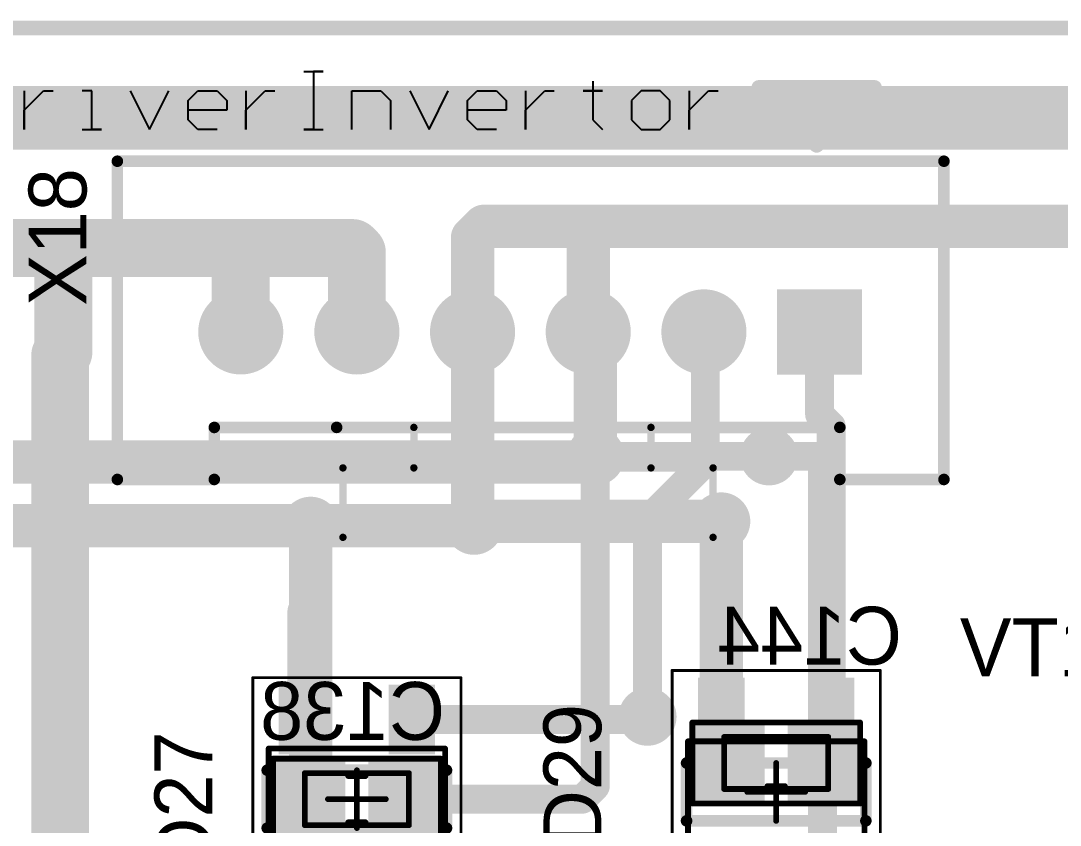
# Model space of a CAD drawing. Header units: millimetres. Extents: x 29 to 180, y 30 to 200.
# Drawn here: x 62.76 to 80.74, y 186.22 to 200.13 of the extents above; entities that cross this region are included whole.
import ezdxf

# ---------------------------------------------------------------- set-up
doc = ezdxf.new("R2010")
doc.units = ezdxf.units.MM
for name, color, linetype in [('BottomLayer', 5, 'Continuous'), ('BottomOverlay', 54, 'Continuous'), ('BottomPaste', 16, 'Continuous'), ('BottomSolder', 6, 'Continuous'), ('Mechanical1', 6, 'Continuous'), ('Mechanical13', 56, 'Continuous'), ('Mechanical15', 56, 'Continuous'), ('MultiLayer', 9, 'Continuous'), ('PadHoleLayer', 156, 'Continuous'), ('TopLayer', 1, 'Continuous'), ('TopOverlay', 2, 'Continuous'), ('TopPaste', 8, 'Continuous'), ('TopSolder', 216, 'Continuous'), ('ViaHoleLayer', 16, 'Continuous')]:
    doc.layers.add(name, color=color, linetype=linetype)

# ---------------------------------------------------------------- blocks, each defined once
blk = doc.blocks.new('SMD_C_0603_B_331')
at = {"layer": 'BottomLayer'}
for points in [[(-1.3, 0.55), (-1.3, -0.55), (-0.3, 0.55), (-0.3, -0.55)], [(0.3, 0.55), (0.3, -0.55), (1.3, 0.55), (1.3, -0.55)]]:
    blk.add_solid(points, dxfattribs=at)
at = {"layer": 'BottomOverlay', "const_width": 0.1}
for points in [[(-1.45, 0.7), (-1.45, -0.7)], [(1.45, 0.7), (-1.45, 0.7)], [(1.45, 0.7), (1.45, -0.7)], [(0.15, 0.4), (-0.15, 0.4)], [(0.15, -0.4), (-0.15, -0.4)], [(1.45, -0.7), (-1.45, -0.7)]]:
    blk.add_lwpolyline(points, dxfattribs=at)
at = {"layer": 'BottomOverlay', "const_width": 0.05}
for points in [[(-1.475, 0.7, 1), (-1.425, 0.7, 1)], [(-1.475, 0.7, 1), (-1.425, 0.7, 1)], [(1.425, 0.7, 1), (1.475, 0.7, 1)], [(1.425, 0.7, 1), (1.475, 0.7, 1)], [(-0.175, 0.4, 1), (-0.125, 0.4, 1)], [(0.125, 0.4, 1), (0.175, 0.4, 1)], [(-0.175, -0.4, 1), (-0.125, -0.4, 1)], [(0.125, -0.4, 1), (0.175, -0.4, 1)], [(-1.475, -0.7, 1), (-1.425, -0.7, 1)], [(-1.475, -0.7, 1), (-1.425, -0.7, 1)], [(1.425, -0.7, 1), (1.475, -0.7, 1)], [(1.425, -0.7, 1), (1.475, -0.7, 1)]]:
    blk.add_lwpolyline(points, format="xyb", close=True, dxfattribs=at)
at = {"layer": 'BottomPaste'}
for points in [[(-1.3, 0.55), (-1.3, -0.55), (-0.3, 0.55), (-0.3, -0.55)], [(0.3, 0.55), (0.3, -0.55), (1.3, 0.55), (1.3, -0.55)]]:
    blk.add_solid(points, dxfattribs=at)
at = {"layer": 'BottomSolder'}
for points in [[(-1.402, 0.652), (-1.402, -0.652), (-0.198, 0.652), (-0.198, -0.652)], [(0.198, 0.652), (0.198, -0.652), (1.402, 0.652), (1.402, -0.652)]]:
    blk.add_solid(points, dxfattribs=at)
at = {"layer": 'Mechanical13', "const_width": 0.1}
for points in [[(-0.9, 0.45), (-0.9, -0.45)], [(0.9, 0.45), (-0.9, 0.45)], [(0.9, 0.45), (0.9, -0.45)], [(0.9, -0.45), (-0.9, -0.45)]]:
    blk.add_lwpolyline(points, dxfattribs=at)
at = {"layer": 'Mechanical13', "const_width": 0.05}
for points in [[(-0.925, 0.45, 1), (-0.875, 0.45, 1)], [(-0.925, 0.45, 1), (-0.875, 0.45, 1)], [(0.875, 0.45, 1), (0.925, 0.45, 1)], [(0.875, 0.45, 1), (0.925, 0.45, 1)], [(-0.925, -0.45, 1), (-0.875, -0.45, 1)], [(-0.925, -0.45, 1), (-0.875, -0.45, 1)], [(0.875, -0.45, 1), (0.925, -0.45, 1)], [(0.875, -0.45, 1), (0.925, -0.45, 1)]]:
    blk.add_lwpolyline(points, format="xyb", close=True, dxfattribs=at)
at = {"layer": 'Mechanical15', "const_width": 0.05}
for points in [[(-1.475, 0.7), (-1.475, -0.7)], [(1.45, 0.7), (-1.475, 0.7)], [(1.45, 0.7), (1.45, -0.7)], [(1.45, -0.7), (-1.475, -0.7)]]:
    blk.add_lwpolyline(points, dxfattribs=at)
at = {"layer": 'Mechanical15', "const_width": 0.025}
for points in [[(-1.488, 0.7, 1), (-1.463, 0.7, 1)], [(-1.488, 0.7, 1), (-1.463, 0.7, 1)], [(1.438, 0.7, 1), (1.462, 0.7, 1)], [(1.438, 0.7, 1), (1.462, 0.7, 1)], [(-1.488, -0.7, 1), (-1.463, -0.7, 1)], [(-1.488, -0.7, 1), (-1.463, -0.7, 1)], [(1.438, -0.7, 1), (1.462, -0.7, 1)], [(1.438, -0.7, 1), (1.462, -0.7, 1)]]:
    blk.add_lwpolyline(points, format="xyb", close=True, dxfattribs=at)
blk = doc.blocks.new('SMD_C_0603_B_337')
at = {"layer": 'BottomLayer'}
for points in [[(-1.3, 0.55), (-1.3, -0.55), (-0.3, 0.55), (-0.3, -0.55)], [(0.3, 0.55), (0.3, -0.55), (1.3, 0.55), (1.3, -0.55)]]:
    blk.add_solid(points, dxfattribs=at)
at = {"layer": 'BottomOverlay', "const_width": 0.1}
for points in [[(-1.45, 0.7), (-1.45, -0.7)], [(1.45, 0.7), (-1.45, 0.7)], [(1.45, 0.7), (1.45, -0.7)], [(0.15, 0.4), (-0.15, 0.4)], [(0.15, -0.4), (-0.15, -0.4)], [(1.45, -0.7), (-1.45, -0.7)]]:
    blk.add_lwpolyline(points, dxfattribs=at)
at = {"layer": 'BottomOverlay', "const_width": 0.05}
for points in [[(-1.475, 0.7, 1), (-1.425, 0.7, 1)], [(-1.475, 0.7, 1), (-1.425, 0.7, 1)], [(1.425, 0.7, 1), (1.475, 0.7, 1)], [(1.425, 0.7, 1), (1.475, 0.7, 1)], [(-0.175, 0.4, 1), (-0.125, 0.4, 1)], [(0.125, 0.4, 1), (0.175, 0.4, 1)], [(-0.175, -0.4, 1), (-0.125, -0.4, 1)], [(0.125, -0.4, 1), (0.175, -0.4, 1)], [(-1.475, -0.7, 1), (-1.425, -0.7, 1)], [(-1.475, -0.7, 1), (-1.425, -0.7, 1)], [(1.425, -0.7, 1), (1.475, -0.7, 1)], [(1.425, -0.7, 1), (1.475, -0.7, 1)]]:
    blk.add_lwpolyline(points, format="xyb", close=True, dxfattribs=at)
at = {"layer": 'BottomPaste'}
for points in [[(-1.3, 0.55), (-1.3, -0.55), (-0.3, 0.55), (-0.3, -0.55)], [(0.3, 0.55), (0.3, -0.55), (1.3, 0.55), (1.3, -0.55)]]:
    blk.add_solid(points, dxfattribs=at)
at = {"layer": 'BottomSolder'}
for points in [[(-1.402, 0.652), (-1.402, -0.652), (-0.198, 0.652), (-0.198, -0.652)], [(0.198, 0.652), (0.198, -0.652), (1.402, 0.652), (1.402, -0.652)]]:
    blk.add_solid(points, dxfattribs=at)
at = {"layer": 'Mechanical13', "const_width": 0.1}
for points in [[(-0.9, 0.45), (-0.9, -0.45)], [(0.9, 0.45), (-0.9, 0.45)], [(0.9, 0.45), (0.9, -0.45)], [(0.9, -0.45), (-0.9, -0.45)]]:
    blk.add_lwpolyline(points, dxfattribs=at)
at = {"layer": 'Mechanical13', "const_width": 0.05}
for points in [[(-0.925, 0.45, 1), (-0.875, 0.45, 1)], [(-0.925, 0.45, 1), (-0.875, 0.45, 1)], [(0.875, 0.45, 1), (0.925, 0.45, 1)], [(0.875, 0.45, 1), (0.925, 0.45, 1)], [(-0.925, -0.45, 1), (-0.875, -0.45, 1)], [(-0.925, -0.45, 1), (-0.875, -0.45, 1)], [(0.875, -0.45, 1), (0.925, -0.45, 1)], [(0.875, -0.45, 1), (0.925, -0.45, 1)]]:
    blk.add_lwpolyline(points, format="xyb", close=True, dxfattribs=at)
at = {"layer": 'Mechanical15', "const_width": 0.05}
for points in [[(-1.475, 0.7), (-1.475, -0.7)], [(1.45, 0.7), (-1.475, 0.7)], [(1.45, 0.7), (1.45, -0.7)], [(1.45, -0.7), (-1.475, -0.7)]]:
    blk.add_lwpolyline(points, dxfattribs=at)
at = {"layer": 'Mechanical15', "const_width": 0.025}
for points in [[(-1.488, 0.7, 1), (-1.463, 0.7, 1)], [(-1.488, 0.7, 1), (-1.463, 0.7, 1)], [(1.438, 0.7, 1), (1.462, 0.7, 1)], [(1.438, 0.7, 1), (1.462, 0.7, 1)], [(-1.488, -0.7, 1), (-1.463, -0.7, 1)], [(-1.488, -0.7, 1), (-1.463, -0.7, 1)], [(1.438, -0.7, 1), (1.462, -0.7, 1)], [(1.438, -0.7, 1), (1.462, -0.7, 1)]]:
    blk.add_lwpolyline(points, format="xyb", close=True, dxfattribs=at)
blk = doc.blocks.new('SOT_23_DBV__393')
at = {"layer": 'Mechanical13', "const_width": 0.1}
for points in [[(-0.875, 1.525), (-0.875, -1.525)], [(-0.875, 1.525), (0.875, 1.525)], [(0.875, 1.525), (0.875, -1.525)], [(-0.875, -1.525), (0.875, -1.525)]]:
    blk.add_lwpolyline(points, dxfattribs=at)
at = {"layer": 'Mechanical13', "const_width": 0.05}
for points in [[(-0.9, 1.525, 1), (-0.85, 1.525, 1)], [(-0.9, 1.525, 1), (-0.85, 1.525, 1)], [(0.85, 1.525, 1), (0.9, 1.525, 1)], [(0.85, 1.525, 1), (0.9, 1.525, 1)], [(-0.9, -1.525, 1), (-0.85, -1.525, 1)], [(-0.9, -1.525, 1), (-0.85, -1.525, 1)], [(0.85, -1.525, 1), (0.9, -1.525, 1)], [(0.85, -1.525, 1), (0.9, -1.525, 1)]]:
    blk.add_lwpolyline(points, format="xyb", close=True, dxfattribs=at)
at = {"layer": 'Mechanical15'}
for points, const_width in [([(-2.1, 1.8), (-2.1, -1.8)], 0.05), ([(-2.1, 1.8), (2.1, 1.8)], 0.05), ([(2.1, 1.8), (2.1, -1.8)], 0.05), ([(0, 0.5), (0, -0.5)], 0.1), ([(-0.5, 0), (0.5, 0)], 0.1), ([(-2.1, -1.8), (2.1, -1.8)], 0.05)]:
    blk.add_lwpolyline(points, dxfattribs=dict(at, const_width=const_width))
for points, const_width in [([(-2.113, 1.8, 1), (-2.088, 1.8, 1)], 0.025), ([(-2.113, 1.8, 1), (-2.088, 1.8, 1)], 0.025), ([(2.087, 1.8, 1), (2.112, 1.8, 1)], 0.025), ([(2.087, 1.8, 1), (2.112, 1.8, 1)], 0.025), ([(-0.025, 0.5, 1), (0.025, 0.5, 1)], 0.05), ([(-0.525, 0, 1), (-0.475, 0, 1)], 0.05), ([(0.475, 0, 1), (0.525, 0, 1)], 0.05), ([(-0.025, -0.5, 1), (0.025, -0.5, 1)], 0.05), ([(-2.113, -1.8, 1), (-2.088, -1.8, 1)], 0.025), ([(-2.113, -1.8, 1), (-2.088, -1.8, 1)], 0.025), ([(2.087, -1.8, 1), (2.112, -1.8, 1)], 0.025), ([(2.087, -1.8, 1), (2.112, -1.8, 1)], 0.025)]:
    blk.add_lwpolyline(points, format="xyb", close=True, dxfattribs=dict(at, const_width=const_width))
at = {"layer": 'TopLayer'}
for points in [[(-0.875, 0.65), (-0.875, 1.25), (-1.875, 0.65), (-1.875, 1.25)], [(1.875, 0.65), (1.875, 1.25), (0.875, 0.65), (0.875, 1.25)], [(-0.875, -0.3), (-0.875, 0.3), (-1.875, -0.3), (-1.875, 0.3)], [(-0.875, -1.25), (-0.875, -0.65), (-1.875, -1.25), (-1.875, -0.65)], [(1.875, -1.25), (1.875, -0.65), (0.875, -1.25), (0.875, -0.65)]]:
    blk.add_solid(points, dxfattribs=at)
at = {"layer": 'TopOverlay'}
for points, const_width in [([(-1.25, 1.8, 1), (-1.5, 1.8, 1)], 0.25), ([(-1.563, 1.8, 1), (-1.438, 1.8, 1)], 0.125), ([(-1.312, 1.8, 1), (-1.188, 1.8, 1)], 0.125), ([(-0.55, 1.55, 1), (-0.45, 1.55, 1)], 0.1), ([(-0.55, 1.55, 1), (-0.45, 1.55, 1)], 0.1), ([(0.45, 1.55, 1), (0.55, 1.55, 1)], 0.1), ([(0.45, 1.55, 1), (0.55, 1.55, 1)], 0.1), ([(-0.55, -1.55, 1), (-0.45, -1.55, 1)], 0.1), ([(-0.55, -1.55, 1), (-0.45, -1.55, 1)], 0.1), ([(0.45, -1.55, 1), (0.55, -1.55, 1)], 0.1), ([(0.45, -1.55, 1), (0.55, -1.55, 1)], 0.1)]:
    blk.add_lwpolyline(points, format="xyb", close=True, dxfattribs=dict(at, const_width=const_width))
at = {"layer": 'TopOverlay', "const_width": 0.2}
for points in [[(-0.5, 1.55), (0.5, 1.55)], [(-0.5, 1.55), (-0.5, -1.55)], [(0.5, 1.55), (0.5, -1.55)], [(-0.5, -1.55), (0.5, -1.55)]]:
    blk.add_lwpolyline(points, dxfattribs=at)
at = {"layer": 'TopPaste'}
for points in [[(-0.875, 0.65), (-0.875, 1.25), (-1.875, 0.65), (-1.875, 1.25)], [(1.875, 0.65), (1.875, 1.25), (0.875, 0.65), (0.875, 1.25)], [(-0.875, -0.3), (-0.875, 0.3), (-1.875, -0.3), (-1.875, 0.3)], [(-0.875, -1.25), (-0.875, -0.65), (-1.875, -1.25), (-1.875, -0.65)], [(1.875, -1.25), (1.875, -0.65), (0.875, -1.25), (0.875, -0.65)]]:
    blk.add_solid(points, dxfattribs=at)
at = {"layer": 'TopSolder'}
for points in [[(-0.773, 0.548), (-0.773, 1.352), (-1.977, 0.548), (-1.977, 1.352)], [(1.977, 0.548), (1.977, 1.352), (0.773, 0.548), (0.773, 1.352)], [(-0.773, -0.402), (-0.773, 0.402), (-1.977, -0.402), (-1.977, 0.402)], [(-0.773, -1.352), (-0.773, -0.548), (-1.977, -1.352), (-1.977, -0.548)], [(1.977, -1.352), (1.977, -0.548), (0.773, -1.352), (0.773, -0.548)]]:
    blk.add_solid(points, dxfattribs=at)
blk = doc.blocks.new('35362_0650_593')
at = {"layer": 'BottomLayer', "const_width": 0.61}
for points in [[(-10.312, 0, 1), (-9.703, 0, 1)], [(-8.305, 0, 1), (-7.695, 0, 1)], [(-6.305, 0, 1), (-5.695, 0, 1)], [(-4.304, 0, 1), (-3.695, 0, 1)], [(-2.305, 0, 1), (-1.695, 0, 1)]]:
    blk.add_lwpolyline(points, format="xyb", close=True, dxfattribs=at)
at = {"layer": 'BottomLayer'}
blk.add_solid([(-0.61, -0.61), (0.61, -0.61), (-0.61, 0.61), (0.61, 0.61)], dxfattribs=at)
at = {"layer": 'BottomSolder', "const_width": 0.736}
for points in [[(-10.375, 0, 1), (-9.64, 0, 1)], [(-8.368, 0, 1), (-7.632, 0, 1)], [(-6.368, 0, 1), (-5.632, 0, 1)], [(-4.368, 0, 1), (-3.632, 0, 1)], [(-2.368, 0, 1), (-1.632, 0, 1)]]:
    blk.add_lwpolyline(points, format="xyb", close=True, dxfattribs=at)
at = {"layer": 'BottomSolder'}
blk.add_solid([(-0.736, -0.736), (0.736, -0.736), (-0.736, 0.736), (0.736, 0.736)], dxfattribs=at)
at = {"layer": 'PadHoleLayer', "const_width": 0.406}
for points in [[(-10.211, 0, 1), (-9.804, 0, 1)], [(-8.203, 0, 1), (-7.797, 0, 1)], [(-6.203, 0, 1), (-5.797, 0, 1)], [(-4.203, 0, 1), (-3.796, 0, 1)], [(-2.203, 0, 1), (-1.797, 0, 1)], [(-0.203, 0, 1), (0.203, 0, 1)]]:
    blk.add_lwpolyline(points, format="xyb", close=True, dxfattribs=at)
at = {"layer": 'TopLayer', "const_width": 0.61}
for points in [[(-10.312, 0, 1), (-9.703, 0, 1)], [(-8.305, 0, 1), (-7.695, 0, 1)], [(-6.305, 0, 1), (-5.695, 0, 1)], [(-4.304, 0, 1), (-3.695, 0, 1)], [(-2.305, 0, 1), (-1.695, 0, 1)]]:
    blk.add_lwpolyline(points, format="xyb", close=True, dxfattribs=at)
at = {"layer": 'TopLayer'}
blk.add_solid([(-0.61, -0.61), (0.61, -0.61), (-0.61, 0.61), (0.61, 0.61)], dxfattribs=at)
at = {"layer": 'TopOverlay'}
for points, const_width in [([(-1.05, 4.225), (0.95, 4.225)], 0.254), ([(-1.05, 4.225), (-0.05, 3.225)], 0.254), ([(-0.05, 3.225), (0.95, 4.225)], 0.254), ([(-12.141, 2.95), (2.15, 2.95)], 0.2), ([(-12.141, -2.55), (-12.141, 2.95)], 0.2), ([(2.15, -2.55), (2.15, 2.95)], 0.2), ([(-10.465, -1.651), (-8.35, -1.65)], 0.2), ([(-10.465, -2.55), (-10.465, -1.651)], 0.2), ([(-8.35, -1.65), (0.35, -1.65)], 0.2), ([(-7.015, -2.35), (-7.015, -1.65)], 0.127), ([(-7.015, -1.65), (-2.915, -1.65)], 0.127), ([(-2.915, -2.35), (-2.915, -1.65)], 0.127), ([(0.35, -2.55), (0.35, -1.65)], 0.2), ([(-8.241, -3.55), (-8.241, -2.35)], 0.127), ([(-8.241, -2.35), (-1.841, -2.35)], 0.127), ([(-7.015, -2.35), (-2.915, -2.35)], 0.127), ([(-1.841, -3.55), (-1.841, -2.35)], 0.127), ([(-12.141, -2.55), (-10.465, -2.55)], 0.2), ([(0.35, -2.55), (2.15, -2.55)], 0.2), ([(-8.241, -3.55), (-1.841, -3.55)], 0.127)]:
    blk.add_lwpolyline(points, dxfattribs=dict(at, const_width=const_width))
for points, const_width in [([(-1.114, 4.225, 1), (-0.987, 4.225, 1)], 0.127), ([(-1.114, 4.225, 1), (-0.987, 4.225, 1)], 0.127), ([(0.886, 4.225, 1), (1.013, 4.225, 1)], 0.127), ([(0.886, 4.225, 1), (1.013, 4.225, 1)], 0.127), ([(-0.114, 3.225, 1), (0.013, 3.225, 1)], 0.127), ([(-0.114, 3.225, 1), (0.013, 3.225, 1)], 0.127), ([(-12.191, 2.95, 1), (-12.091, 2.95, 1)], 0.0999), ([(-12.191, 2.95, 1), (-12.091, 2.95, 1)], 0.0999), ([(2.1, 2.95, 1), (2.2, 2.95, 1)], 0.0999), ([(2.1, 2.95, 1), (2.2, 2.95, 1)], 0.0999), ([(-10.515, -1.651, 1), (-10.415, -1.651, 1)], 0.0999), ([(-10.515, -1.651, 1), (-10.415, -1.651, 1)], 0.0999), ([(-8.4, -1.65, 1), (-8.3, -1.65, 1)], 0.0999), ([(-8.4, -1.65, 1), (-8.3, -1.65, 1)], 0.0999), ([(-7.047, -1.65, 1), (-6.983, -1.65, 1)], 0.0635), ([(-7.047, -1.65, 1), (-6.983, -1.65, 1)], 0.0635), ([(-2.947, -1.65, 1), (-2.883, -1.65, 1)], 0.0635), ([(-2.947, -1.65, 1), (-2.883, -1.65, 1)], 0.0635), ([(0.3, -1.65, 1), (0.4, -1.65, 1)], 0.0999), ([(0.3, -1.65, 1), (0.4, -1.65, 1)], 0.0999), ([(-8.273, -2.35, 1), (-8.209, -2.35, 1)], 0.0635), ([(-8.273, -2.35, 1), (-8.209, -2.35, 1)], 0.0635), ([(-7.047, -2.35, 1), (-6.983, -2.35, 1)], 0.0635), ([(-7.047, -2.35, 1), (-6.983, -2.35, 1)], 0.0635), ([(-2.947, -2.35, 1), (-2.883, -2.35, 1)], 0.0635), ([(-2.947, -2.35, 1), (-2.883, -2.35, 1)], 0.0635), ([(-1.873, -2.35, 1), (-1.809, -2.35, 1)], 0.0635), ([(-1.873, -2.35, 1), (-1.809, -2.35, 1)], 0.0635), ([(-12.191, -2.55, 1), (-12.091, -2.55, 1)], 0.0999), ([(-12.191, -2.55, 1), (-12.091, -2.55, 1)], 0.0999), ([(-10.515, -2.55, 1), (-10.415, -2.55, 1)], 0.0999), ([(-10.515, -2.55, 1), (-10.415, -2.55, 1)], 0.0999), ([(0.3, -2.55, 1), (0.4, -2.55, 1)], 0.0999), ([(0.3, -2.55, 1), (0.4, -2.55, 1)], 0.0999), ([(2.1, -2.55, 1), (2.2, -2.55, 1)], 0.0999), ([(2.1, -2.55, 1), (2.2, -2.55, 1)], 0.0999), ([(-8.273, -3.55, 1), (-8.209, -3.55, 1)], 0.0635), ([(-8.273, -3.55, 1), (-8.209, -3.55, 1)], 0.0635), ([(-1.873, -3.55, 1), (-1.809, -3.55, 1)], 0.0635), ([(-1.873, -3.55, 1), (-1.809, -3.55, 1)], 0.0635)]:
    blk.add_lwpolyline(points, format="xyb", close=True, dxfattribs=dict(at, const_width=const_width))
at = {"layer": 'TopSolder', "const_width": 0.736}
for points in [[(-10.375, 0, 1), (-9.64, 0, 1)], [(-8.368, 0, 1), (-7.632, 0, 1)], [(-6.368, 0, 1), (-5.632, 0, 1)], [(-4.368, 0, 1), (-3.632, 0, 1)], [(-2.368, 0, 1), (-1.632, 0, 1)]]:
    blk.add_lwpolyline(points, format="xyb", close=True, dxfattribs=at)
at = {"layer": 'TopSolder'}
blk.add_solid([(-0.736, -0.736), (0.736, -0.736), (-0.736, 0.736), (0.736, 0.736)], dxfattribs=at)
blk = doc.blocks.new('SOT_23_DBV__602')
at = {"layer": 'Mechanical13', "const_width": 0.1}
for points in [[(-0.875, 1.525), (-0.875, -1.525)], [(-0.875, 1.525), (0.875, 1.525)], [(0.875, 1.525), (0.875, -1.525)], [(-0.875, -1.525), (0.875, -1.525)]]:
    blk.add_lwpolyline(points, dxfattribs=at)
at = {"layer": 'Mechanical13', "const_width": 0.05}
for points in [[(-0.9, 1.525, 1), (-0.85, 1.525, 1)], [(-0.9, 1.525, 1), (-0.85, 1.525, 1)], [(0.85, 1.525, 1), (0.9, 1.525, 1)], [(0.85, 1.525, 1), (0.9, 1.525, 1)], [(-0.9, -1.525, 1), (-0.85, -1.525, 1)], [(-0.9, -1.525, 1), (-0.85, -1.525, 1)], [(0.85, -1.525, 1), (0.9, -1.525, 1)], [(0.85, -1.525, 1), (0.9, -1.525, 1)]]:
    blk.add_lwpolyline(points, format="xyb", close=True, dxfattribs=at)
at = {"layer": 'Mechanical15'}
for points, const_width in [([(-2.1, 1.8), (-2.1, -1.8)], 0.05), ([(-2.1, 1.8), (2.1, 1.8)], 0.05), ([(2.1, 1.8), (2.1, -1.8)], 0.05), ([(0, 0.5), (0, -0.5)], 0.1), ([(-0.5, 0), (0.5, 0)], 0.1), ([(-2.1, -1.8), (2.1, -1.8)], 0.05)]:
    blk.add_lwpolyline(points, dxfattribs=dict(at, const_width=const_width))
for points, const_width in [([(-2.113, 1.8, 1), (-2.088, 1.8, 1)], 0.025), ([(-2.113, 1.8, 1), (-2.088, 1.8, 1)], 0.025), ([(2.087, 1.8, 1), (2.112, 1.8, 1)], 0.025), ([(2.087, 1.8, 1), (2.112, 1.8, 1)], 0.025), ([(-0.025, 0.5, 1), (0.025, 0.5, 1)], 0.05), ([(-0.525, 0, 1), (-0.475, 0, 1)], 0.05), ([(0.475, 0, 1), (0.525, 0, 1)], 0.05), ([(-0.025, -0.5, 1), (0.025, -0.5, 1)], 0.05), ([(-2.113, -1.8, 1), (-2.088, -1.8, 1)], 0.025), ([(-2.113, -1.8, 1), (-2.088, -1.8, 1)], 0.025), ([(2.087, -1.8, 1), (2.112, -1.8, 1)], 0.025), ([(2.087, -1.8, 1), (2.112, -1.8, 1)], 0.025)]:
    blk.add_lwpolyline(points, format="xyb", close=True, dxfattribs=dict(at, const_width=const_width))
at = {"layer": 'TopLayer'}
for points in [[(-0.875, 0.65), (-0.875, 1.25), (-1.875, 0.65), (-1.875, 1.25)], [(1.875, 0.65), (1.875, 1.25), (0.875, 0.65), (0.875, 1.25)], [(-0.875, -0.3), (-0.875, 0.3), (-1.875, -0.3), (-1.875, 0.3)], [(-0.875, -1.25), (-0.875, -0.65), (-1.875, -1.25), (-1.875, -0.65)], [(1.875, -1.25), (1.875, -0.65), (0.875, -1.25), (0.875, -0.65)]]:
    blk.add_solid(points, dxfattribs=at)
at = {"layer": 'TopOverlay'}
for points, const_width in [([(-1.25, 1.8, 1), (-1.5, 1.8, 1)], 0.25), ([(-1.563, 1.8, 1), (-1.438, 1.8, 1)], 0.125), ([(-1.312, 1.8, 1), (-1.188, 1.8, 1)], 0.125), ([(-0.55, 1.55, 1), (-0.45, 1.55, 1)], 0.1), ([(-0.55, 1.55, 1), (-0.45, 1.55, 1)], 0.1), ([(0.45, 1.55, 1), (0.55, 1.55, 1)], 0.1), ([(0.45, 1.55, 1), (0.55, 1.55, 1)], 0.1), ([(-0.55, -1.55, 1), (-0.45, -1.55, 1)], 0.1), ([(-0.55, -1.55, 1), (-0.45, -1.55, 1)], 0.1), ([(0.45, -1.55, 1), (0.55, -1.55, 1)], 0.1), ([(0.45, -1.55, 1), (0.55, -1.55, 1)], 0.1)]:
    blk.add_lwpolyline(points, format="xyb", close=True, dxfattribs=dict(at, const_width=const_width))
at = {"layer": 'TopOverlay', "const_width": 0.2}
for points in [[(-0.5, 1.55), (0.5, 1.55)], [(-0.5, 1.55), (-0.5, -1.55)], [(0.5, 1.55), (0.5, -1.55)], [(-0.5, -1.55), (0.5, -1.55)]]:
    blk.add_lwpolyline(points, dxfattribs=at)
at = {"layer": 'TopPaste'}
for points in [[(-0.875, 0.65), (-0.875, 1.25), (-1.875, 0.65), (-1.875, 1.25)], [(1.875, 0.65), (1.875, 1.25), (0.875, 0.65), (0.875, 1.25)], [(-0.875, -0.3), (-0.875, 0.3), (-1.875, -0.3), (-1.875, 0.3)], [(-0.875, -1.25), (-0.875, -0.65), (-1.875, -1.25), (-1.875, -0.65)], [(1.875, -1.25), (1.875, -0.65), (0.875, -1.25), (0.875, -0.65)]]:
    blk.add_solid(points, dxfattribs=at)
at = {"layer": 'TopSolder'}
for points in [[(-0.773, 0.548), (-0.773, 1.352), (-1.977, 0.548), (-1.977, 1.352)], [(1.977, 0.548), (1.977, 1.352), (0.773, 0.548), (0.773, 1.352)], [(-0.773, -0.402), (-0.773, 0.402), (-1.977, -0.402), (-1.977, 0.402)], [(-0.773, -1.352), (-0.773, -0.548), (-1.977, -1.352), (-1.977, -0.548)], [(1.977, -1.352), (1.977, -0.548), (0.773, -1.352), (0.773, -0.548)]]:
    blk.add_solid(points, dxfattribs=at)

msp = doc.modelspace()

# ---------------------------------------------------------------- linework, layer by layer
at = {"layer": 'BottomLayer'}
for points, const_width in [([(46.4, 198.4), (91.025, 198.4)], 1), ([(72.575, 196.575), (83.975, 196.575)], 0.75), ([(72.575, 194.75), (72.575, 196.575)], 0.75), ([(62.2, 196.2), (68.5, 196.2)], 1), ([(68.5, 196.2), (68.575, 196.125)], 1), ([(68.575, 194.75), (68.575, 196.125)], 1), ([(70.575, 191.425), (70.575, 194.75)], 0.75), ([(72.575, 194.75), (72.7, 194.625)], 0.75), ([(72.7, 192.6), (72.7, 194.625)], 0.75), ([(74.575, 194.75), (74.6, 194.725)], 0.5), ([(63.446, 194.346), (63.5, 194.4)], 1), ([(63.446, 174.954), (63.446, 194.346)], 1), ([(74.6, 192.5), (74.6, 194.725)], 0.5), ([(72.696, 192.596), (72.7, 192.6)], 0.5), ([(72.696, 186.896), (72.696, 192.596)], 0.5), ([(75.7, 192.6), (76.6, 192.6)], 0.5), ([(76.6, 192.6), (76.625, 192.575)], 0.5), ([(73.6, 191.5), (74.6, 192.5)], 0.5), ([(76.625, 187.3), (76.625, 192.575)], 0.5), ([(67.775, 186.675), (67.775, 191.4)], 0.75), ([(70.575, 191.425), (70.6, 191.4)], 0.75), ([(73.6, 188.1), (73.6, 191.5)], 0.5), ([(74.875, 187.45), (74.875, 191.475)], 0.75), ([(74.875, 187.45), (75.025, 187.3)], 0.75), ([(76.625, 185.4), (76.625, 187.3)], 0.5), ([(72.475, 186.675), (72.696, 186.896)], 0.5), ([(69.375, 185.3), (69.375, 186.675)], 0.5), ([(69.375, 186.675), (72.475, 186.675)], 0.5)]:
    msp.add_lwpolyline(points, dxfattribs=dict(at, const_width=const_width))
for points, const_width in [([(72.388, 196.575, 1), (72.763, 196.575, 1)], 0.375), ([(72.388, 196.575, 1), (72.763, 196.575, 1)], 0.375), ([(68.25, 196.2, 1), (68.75, 196.2, 1)], 0.5), ([(68.25, 196.2, 1), (68.75, 196.2, 1)], 0.5), ([(68.325, 196.125, 1), (68.825, 196.125, 1)], 0.5), ([(68.325, 196.125, 1), (68.825, 196.125, 1)], 0.5), ([(68.325, 194.75, 1), (68.825, 194.75, 1)], 0.5), ([(70.387, 194.75, 1), (70.763, 194.75, 1)], 0.375), ([(72.388, 194.75, 1), (72.763, 194.75, 1)], 0.375), ([(72.388, 194.75, 1), (72.763, 194.75, 1)], 0.375), ([(72.513, 194.625, 1), (72.888, 194.625, 1)], 0.375), ([(72.513, 194.625, 1), (72.888, 194.625, 1)], 0.375), ([(74.45, 194.75, 1), (74.7, 194.75, 1)], 0.25), ([(63.196, 194.346, 1), (63.696, 194.346, 1)], 0.5), ([(63.196, 194.346, 1), (63.696, 194.346, 1)], 0.5), ([(63.25, 194.4, 1), (63.75, 194.4, 1)], 0.5), ([(74.475, 194.725, 1), (74.725, 194.725, 1)], 0.25), ([(74.475, 194.725, 1), (74.725, 194.725, 1)], 0.25), ([(63.3, 194.4, 1), (63.7, 194.4, 1)], 0.4), ([(72.5, 192.6, 1), (72.9, 192.6, 1)], 0.4), ([(72.513, 192.6, 1), (72.888, 192.6, 1)], 0.375), ([(72.571, 192.596, 1), (72.821, 192.596, 1)], 0.25), ([(72.571, 192.596, 1), (72.821, 192.596, 1)], 0.25), ([(72.575, 192.6, 1), (72.825, 192.6, 1)], 0.25), ([(75.5, 192.6, 1), (75.9, 192.6, 1)], 0.4), ([(75.575, 192.6, 1), (75.825, 192.6, 1)], 0.25), ([(76.475, 192.6, 1), (76.725, 192.6, 1)], 0.25), ([(76.475, 192.6, 1), (76.725, 192.6, 1)], 0.25), ([(74.475, 192.5, 1), (74.725, 192.5, 1)], 0.25), ([(74.475, 192.5, 1), (74.725, 192.5, 1)], 0.25), ([(76.5, 192.575, 1), (76.75, 192.575, 1)], 0.25), ([(76.5, 192.575, 1), (76.75, 192.575, 1)], 0.25), ([(67.575, 191.4, 1), (67.975, 191.4, 1)], 0.4), ([(67.587, 191.4, 1), (67.962, 191.4, 1)], 0.375), ([(70.387, 191.425, 1), (70.763, 191.425, 1)], 0.375), ([(70.387, 191.425, 1), (70.763, 191.425, 1)], 0.375), ([(70.4, 191.4, 1), (70.8, 191.4, 1)], 0.4), ([(70.413, 191.4, 1), (70.788, 191.4, 1)], 0.375), ([(73.475, 191.5, 1), (73.725, 191.5, 1)], 0.25), ([(73.475, 191.5, 1), (73.725, 191.5, 1)], 0.25), ([(74.675, 191.475, 1), (75.075, 191.475, 1)], 0.4), ([(74.687, 191.475, 1), (75.062, 191.475, 1)], 0.375), ([(73.4, 188.1, 1), (73.8, 188.1, 1)], 0.4), ([(73.475, 188.1, 1), (73.725, 188.1, 1)], 0.25), ([(74.687, 187.45, 1), (75.062, 187.45, 1)], 0.375), ([(74.687, 187.45, 1), (75.062, 187.45, 1)], 0.375), ([(74.838, 187.3, 1), (75.213, 187.3, 1)], 0.375), ([(76.5, 187.3, 1), (76.75, 187.3, 1)], 0.25), ([(76.5, 187.3, 1), (76.75, 187.3, 1)], 0.25), ([(72.571, 186.896, 1), (72.821, 186.896, 1)], 0.25), ([(72.571, 186.896, 1), (72.821, 186.896, 1)], 0.25), ([(67.587, 186.675, 1), (67.962, 186.675, 1)], 0.375), ([(69.25, 186.675, 1), (69.5, 186.675, 1)], 0.25), ([(69.25, 186.675, 1), (69.5, 186.675, 1)], 0.25), ([(72.35, 186.675, 1), (72.6, 186.675, 1)], 0.25), ([(72.35, 186.675, 1), (72.6, 186.675, 1)], 0.25)]:
    msp.add_lwpolyline(points, format="xyb", close=True, dxfattribs=dict(at, const_width=const_width))
at = {"layer": 'BottomSolder', "const_width": 0.502}
for points in [[(63.249, 194.4, 1), (63.751, 194.4, 1)], [(72.449, 192.6, 1), (72.951, 192.6, 1)], [(75.449, 192.6, 1), (75.951, 192.6, 1)], [(74.624, 191.475, 1), (75.126, 191.475, 1)], [(67.524, 191.4, 1), (68.026, 191.4, 1)], [(70.349, 191.4, 1), (70.851, 191.4, 1)], [(73.349, 188.1, 1), (73.851, 188.1, 1)]]:
    msp.add_lwpolyline(points, format="xyb", close=True, dxfattribs=at)
at = {"layer": 'Mechanical1', "const_width": 0.254}
msp.add_lwpolyline([(30, 200), (180, 200)], dxfattribs=at)
at = {"layer": 'MultiLayer', "const_width": 0.4}
for points in [[(63.3, 194.4, 1), (63.7, 194.4, 1)], [(72.5, 192.6, 1), (72.9, 192.6, 1)], [(75.5, 192.6, 1), (75.9, 192.6, 1)], [(67.575, 191.4, 1), (67.975, 191.4, 1)], [(70.4, 191.4, 1), (70.8, 191.4, 1)], [(74.675, 191.475, 1), (75.075, 191.475, 1)], [(73.4, 188.1, 1), (73.8, 188.1, 1)]]:
    msp.add_lwpolyline(points, format="xyb", close=True, dxfattribs=at)
at = {"layer": 'TopLayer'}
for points, const_width in [([(46.4, 198.5), (94.3, 198.5)], 1), ([(70.575, 196.375), (70.775, 196.575)], 0.75), ([(70.775, 196.575), (81.825, 196.575)], 0.75), ([(50.1, 196.2), (63.7, 196.2)], 1), ([(63.5, 196), (63.7, 196.2)], 1), ([(63.7, 196.2), (66.5, 196.2)], 1), ([(66.5, 196.2), (66.567, 196.133)], 1), ([(66.567, 194.75), (66.567, 196.133)], 1), ([(70.575, 194.75), (70.575, 196.375)], 0.75), ([(63.5, 194.4), (63.5, 196)], 1), ([(70.575, 194.75), (70.6, 194.725)], 0.75), ([(76.575, 193.325), (76.575, 194.75)], 0.5), ([(76.575, 193.325), (76.775, 193.125)], 0.5), ([(76.775, 188.175), (76.775, 193.125)], 0.5), ([(59.4, 192.5), (72.6, 192.5)], 0.75), ([(72.6, 192.5), (72.7, 192.6)], 0.75), ([(72.7, 192.6), (75.7, 192.6)], 0.5), ([(61, 191.4), (67.775, 191.4)], 0.75), ([(67.775, 191.4), (70.6, 191.4)], 0.75), ([(70.6, 191.4), (70.675, 191.475)], 0.75), ([(70.675, 191.475), (74.875, 191.475)], 0.75), ([(67.775, 191.4), (67.8, 191.375)], 0.5), ([(67.8, 190.1), (67.8, 191.375)], 0.5), ([(74.875, 188.175), (74.875, 191.475)], 0.5), ([(67.625, 189.925), (67.8, 190.1)], 0.5), ([(67.625, 188.05), (67.625, 189.925)], 0.5), ([(73.6, 188.1), (73.7, 188.1)], 0.5), ([(73.65, 188.05), (73.7, 188.1)], 0.5), ([(69.525, 188.05), (73.65, 188.05)], 0.5)]:
    msp.add_lwpolyline(points, dxfattribs=dict(at, const_width=const_width))
for points, const_width in [([(70.588, 196.575, 1), (70.963, 196.575, 1)], 0.375), ([(70.588, 196.575, 1), (70.963, 196.575, 1)], 0.375), ([(63.45, 196.2, 1), (63.95, 196.2, 1)], 0.5), ([(63.45, 196.2, 1), (63.95, 196.2, 1)], 0.5), ([(63.45, 196.2, 1), (63.95, 196.2, 1)], 0.5), ([(66.25, 196.2, 1), (66.75, 196.2, 1)], 0.5), ([(66.25, 196.2, 1), (66.75, 196.2, 1)], 0.5), ([(66.317, 196.133, 1), (66.817, 196.133, 1)], 0.5), ([(66.317, 196.133, 1), (66.817, 196.133, 1)], 0.5), ([(70.387, 196.375, 1), (70.763, 196.375, 1)], 0.375), ([(70.387, 196.375, 1), (70.763, 196.375, 1)], 0.375), ([(63.25, 196, 1), (63.75, 196, 1)], 0.5), ([(63.25, 196, 1), (63.75, 196, 1)], 0.5), ([(66.317, 194.75, 1), (66.817, 194.75, 1)], 0.5), ([(70.387, 194.75, 1), (70.763, 194.75, 1)], 0.375), ([(70.387, 194.75, 1), (70.763, 194.75, 1)], 0.375), ([(70.413, 194.725, 1), (70.788, 194.725, 1)], 0.375), ([(76.45, 194.75, 1), (76.7, 194.75, 1)], 0.25), ([(63.25, 194.4, 1), (63.75, 194.4, 1)], 0.5), ([(63.3, 194.4, 1), (63.7, 194.4, 1)], 0.4), ([(76.45, 193.325, 1), (76.7, 193.325, 1)], 0.25), ([(76.45, 193.325, 1), (76.7, 193.325, 1)], 0.25), ([(76.65, 193.125, 1), (76.9, 193.125, 1)], 0.25), ([(76.65, 193.125, 1), (76.9, 193.125, 1)], 0.25), ([(72.413, 192.5, 1), (72.788, 192.5, 1)], 0.375), ([(72.413, 192.5, 1), (72.788, 192.5, 1)], 0.375), ([(72.5, 192.6, 1), (72.9, 192.6, 1)], 0.4), ([(72.513, 192.6, 1), (72.888, 192.6, 1)], 0.375), ([(72.575, 192.6, 1), (72.825, 192.6, 1)], 0.25), ([(75.5, 192.6, 1), (75.9, 192.6, 1)], 0.4), ([(75.575, 192.6, 1), (75.825, 192.6, 1)], 0.25), ([(67.575, 191.4, 1), (67.975, 191.4, 1)], 0.4), ([(67.587, 191.4, 1), (67.962, 191.4, 1)], 0.375), ([(67.587, 191.4, 1), (67.962, 191.4, 1)], 0.375), ([(70.4, 191.4, 1), (70.8, 191.4, 1)], 0.4), ([(70.413, 191.4, 1), (70.788, 191.4, 1)], 0.375), ([(70.413, 191.4, 1), (70.788, 191.4, 1)], 0.375), ([(70.487, 191.475, 1), (70.862, 191.475, 1)], 0.375), ([(70.487, 191.475, 1), (70.862, 191.475, 1)], 0.375), ([(74.675, 191.475, 1), (75.075, 191.475, 1)], 0.4), ([(74.687, 191.475, 1), (75.062, 191.475, 1)], 0.375), ([(67.65, 191.4, 1), (67.9, 191.4, 1)], 0.25), ([(67.675, 191.375, 1), (67.925, 191.375, 1)], 0.25), ([(67.675, 191.375, 1), (67.925, 191.375, 1)], 0.25), ([(74.75, 191.475, 1), (75, 191.475, 1)], 0.25), ([(67.675, 190.1, 1), (67.925, 190.1, 1)], 0.25), ([(67.675, 190.1, 1), (67.925, 190.1, 1)], 0.25), ([(67.5, 189.925, 1), (67.75, 189.925, 1)], 0.25), ([(67.5, 189.925, 1), (67.75, 189.925, 1)], 0.25), ([(73.4, 188.1, 1), (73.8, 188.1, 1)], 0.4), ([(73.475, 188.1, 1), (73.725, 188.1, 1)], 0.25), ([(73.575, 188.1, 1), (73.825, 188.1, 1)], 0.25), ([(73.575, 188.1, 1), (73.825, 188.1, 1)], 0.25), ([(74.75, 188.175, 1), (75, 188.175, 1)], 0.25), ([(76.65, 188.175, 1), (76.9, 188.175, 1)], 0.25), ([(67.5, 188.05, 1), (67.75, 188.05, 1)], 0.25), ([(69.4, 188.05, 1), (69.65, 188.05, 1)], 0.25), ([(73.525, 188.05, 1), (73.775, 188.05, 1)], 0.25), ([(73.525, 188.05, 1), (73.775, 188.05, 1)], 0.25)]:
    msp.add_lwpolyline(points, format="xyb", close=True, dxfattribs=dict(at, const_width=const_width))
at = {"layer": 'TopOverlay'}
for p, q in [((67.656, 199.25), (67.99, 199.25)), ((67.99, 199.25), (67.823, 199.25)), ((67.823, 199.25), (67.823, 198.25)), ((72.655, 199.083), (72.655, 198.916)), ((62.825, 198.916), (62.825, 198.25)), ((62.991, 198.75), (63.158, 198.916)), ((63.158, 198.916), (63.325, 198.916)), ((63.991, 198.916), (63.824, 198.916)), ((63.991, 198.25), (63.991, 198.916)), ((64.657, 198.916), (64.991, 198.25)), ((64.991, 198.25), (65.324, 198.916)), ((65.657, 198.75), (65.824, 198.916)), ((65.824, 198.916), (66.157, 198.916)), ((66.157, 198.916), (66.324, 198.75)), ((66.657, 198.916), (66.657, 198.25)), ((66.823, 198.75), (66.99, 198.916)), ((66.99, 198.916), (67.157, 198.916)), ((68.49, 198.25), (68.49, 198.916)), ((68.49, 198.916), (68.989, 198.916)), ((68.989, 198.916), (69.156, 198.75)), ((69.489, 198.916), (69.822, 198.25)), ((69.822, 198.25), (70.156, 198.916)), ((70.489, 198.75), (70.655, 198.916)), ((70.655, 198.916), (70.989, 198.916)), ((70.989, 198.916), (71.155, 198.75)), ((71.489, 198.916), (71.489, 198.25)), ((71.655, 198.75), (71.822, 198.916)), ((71.822, 198.916), (71.988, 198.916)), ((72.655, 198.916), (72.488, 198.916)), ((72.488, 198.916), (72.821, 198.916)), ((72.821, 198.916), (72.655, 198.916)), ((72.655, 198.916), (72.655, 198.417)), ((73.488, 198.916), (73.321, 198.75)), ((73.821, 198.916), (73.488, 198.916)), ((73.988, 198.75), (73.821, 198.916)), ((74.321, 198.916), (74.321, 198.25)), ((74.488, 198.75), (74.654, 198.916)), ((74.654, 198.916), (74.821, 198.916)), ((62.825, 198.583), (62.991, 198.75)), ((62.825, 198.25), (62.825, 198.583)), ((65.657, 198.417), (65.657, 198.75)), ((66.324, 198.583), (65.657, 198.583)), ((66.324, 198.75), (66.324, 198.583)), ((66.657, 198.583), (66.823, 198.75)), ((66.657, 198.25), (66.657, 198.583)), ((69.156, 198.75), (69.156, 198.25)), ((70.489, 198.417), (70.489, 198.75)), ((71.155, 198.583), (70.489, 198.583)), ((71.155, 198.75), (71.155, 198.583)), ((71.489, 198.583), (71.655, 198.75)), ((71.489, 198.25), (71.489, 198.583)), ((73.321, 198.75), (73.321, 198.417)), ((73.988, 198.417), (73.988, 198.75)), ((74.321, 198.583), (74.488, 198.75)), ((74.321, 198.25), (74.321, 198.583)), ((65.824, 198.25), (65.657, 198.417)), ((70.655, 198.25), (70.489, 198.417)), ((72.655, 198.417), (72.821, 198.25)), ((73.321, 198.417), (73.488, 198.25)), ((73.821, 198.25), (73.988, 198.417)), ((63.824, 198.25), (64.158, 198.25)), ((64.158, 198.25), (63.991, 198.25)), ((66.157, 198.25), (65.824, 198.25)), ((67.823, 198.25), (67.656, 198.25)), ((67.656, 198.25), (67.99, 198.25)), ((70.989, 198.25), (70.655, 198.25)), ((73.488, 198.25), (73.821, 198.25))]:
    msp.add_line(p, q, dxfattribs=at)
at = {"layer": 'TopSolder', "const_width": 0.502}
for points in [[(63.249, 194.4, 1), (63.751, 194.4, 1)], [(72.449, 192.6, 1), (72.951, 192.6, 1)], [(75.449, 192.6, 1), (75.951, 192.6, 1)], [(74.624, 191.475, 1), (75.126, 191.475, 1)], [(67.524, 191.4, 1), (68.026, 191.4, 1)], [(70.349, 191.4, 1), (70.851, 191.4, 1)], [(73.349, 188.1, 1), (73.851, 188.1, 1)]]:
    msp.add_lwpolyline(points, format="xyb", close=True, dxfattribs=at)
at = {"layer": 'ViaHoleLayer', "const_width": 0.25}
for points in [[(63.375, 194.4, 1), (63.625, 194.4, 1)], [(72.575, 192.6, 1), (72.825, 192.6, 1)], [(75.575, 192.6, 1), (75.825, 192.6, 1)], [(67.65, 191.4, 1), (67.9, 191.4, 1)], [(70.475, 191.4, 1), (70.725, 191.4, 1)], [(74.75, 191.475, 1), (75, 191.475, 1)], [(73.475, 188.1, 1), (73.725, 188.1, 1)]]:
    msp.add_lwpolyline(points, format="xyb", close=True, dxfattribs=at)

# ---------------------------------------------------------------- block references
for name, p, rotation in [('35362_0650_593', (76.575, 194.75), 360), ('SOT_23_DBV__602', (75.825, 186.8), 90), ('SOT_23_DBV__393', (68.575, 186.675), 90), ('SMD_C_0603_B_337', (75.825, 187.3), 180), ('SMD_C_0603_B_331', (68.575, 186.675), 180)]:
    msp.add_blockref(name, p, dxfattribs=dict(rotation=rotation))

# ---------------------------------------------------------------- texts
at = {"layer": 'BottomOverlay', "text_generation_flag": 2}
for s, p in [('C144', (78, 189)), ('C138', (70.1, 187.7))]:
    msp.add_text(s, height=1, dxfattribs=at).set_placement(p)
at = {"layer": 'TopOverlay'}
for s, p in [('X18', (63.9, 195.2)), ('DD29', (72.8, 184.9)), ('DD27', (66.075, 184.425))]:
    msp.add_text(s, height=1, rotation=90, dxfattribs=at).set_placement(p)
msp.add_text('VT12', height=1, dxfattribs=at).set_placement((79, 188.8))

doc.saveas('drawing.dxf')
